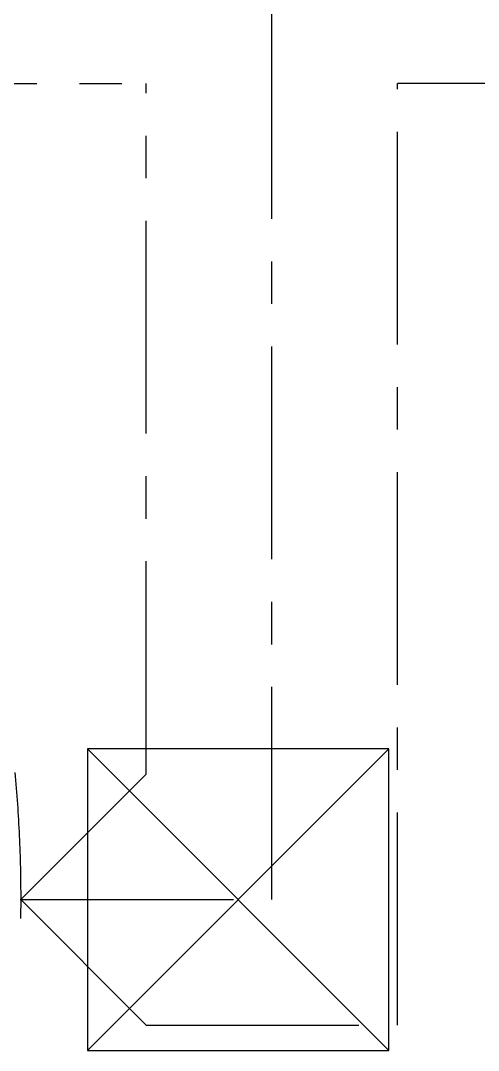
# Model space of a CAD drawing. Header units: millimetres. Extents: x 0 to 504600, y 0 to 118800.
# Drawn here: x 101755 to 102438, y 56550 to 58086 of the extents above; entities that cross this region are included whole.
import ezdxf

# ---------------------------------------------------------------- set-up
doc = ezdxf.new("R2010")
doc.units = ezdxf.units.MM
doc.header["$LTSCALE"] = 200
doc.linetypes.add('CENTER', pattern=[50.8, 31.75, -6.35, 6.35, -6.35])
for name, color, linetype in [('LG-AIRCON', 240, 'Continuous'), ('제어선', 6, 'Continuous'), ('통신선', 150, 'Continuous')]:
    doc.layers.add(name, color=color, linetype=linetype)

# ---------------------------------------------------------------- blocks, each defined once
blk = doc.blocks.new('A$C7F214049')
at = {"layer": 'LG-AIRCON', "color": 0}
for points, knots in [([(1151.3, 440), (1152.8, 424.3), (1154, 408.5), (1156.2, 376.9), (1157.1, 361), (1159.3, 313.5), (1160, 281.7), (1160, 250)], [0, 0, 0, 0, 0.25, 0.25, 0.5, 0.5, 1, 1, 1, 1]), ([(1160, 250), (1160, 245.3), (1160, 240.7), (1159.9, 231.3), (1159.9, 226.7), (1159.8, 222)], [0, 0, 0, 0, 0.499515, 0.499515, 1, 1, 1, 1])]:
    blk.add_open_spline(points, degree=3, knots=knots, dxfattribs=at)
blk.add_open_spline([(1159.2, 250), (1159.6, 250), (1160, 250), (1160, 250)], degree=3, dxfattribs=at)
blk = doc.blocks.new('실내기점검구')
at = {"layer": 'LG-AIRCON', "color": 5, "ltscale": 3}
for p, q in [((0, 450), (450, 0)), ((450, 450), (0, 0))]:
    blk.add_line(p, q, dxfattribs=at)
at = {"layer": 'LG-AIRCON', "color": 7, "ltscale": 3}
blk.add_lwpolyline([(450, 450), (0, 450), (0, 0), (450, 0)], close=True, dxfattribs=at)

msp = doc.modelspace()

# ---------------------------------------------------------------- linework, layer by layer
at = {"layer": '제어선', "linetype": 'CENTER', "ltscale": 0.05}
for p, q in [((100445.6, 57992.7), (101942.5, 57992.7)), ((101942.5, 56962.1), (101942.5, 57992.7)), ((104593.1, 57992.7), (102317.5, 57992.7)), ((102317.5, 56587.1), (102317.5, 57992.7)), ((101755, 56774.6), (101942.5, 56962.1)), ((101755, 56774.6), (101942.5, 56587.1)), ((101942.5, 56587.1), (102317.5, 56587.1))]:
    msp.add_line(p, q, dxfattribs=at)
at = {"layer": '통신선', "color": 150, "linetype": 'CENTER', "ltscale": 0.05}
for p, q in [((102130, 56774.6), (102130, 58367.7)), ((101755, 56774.6), (102130, 56774.6))]:
    msp.add_line(p, q, dxfattribs=at)

# ---------------------------------------------------------------- block references
at = {"layer": 'LG-AIRCON', "color": 200}
msp.add_blockref('A$C7F214049', (100595, 56524.6), dxfattribs=at)
at = {"layer": 'LG-AIRCON', "color": 8}
msp.add_blockref('실내기점검구', (101854.5, 56549.6), dxfattribs=at)

doc.saveas('drawing.dxf')
